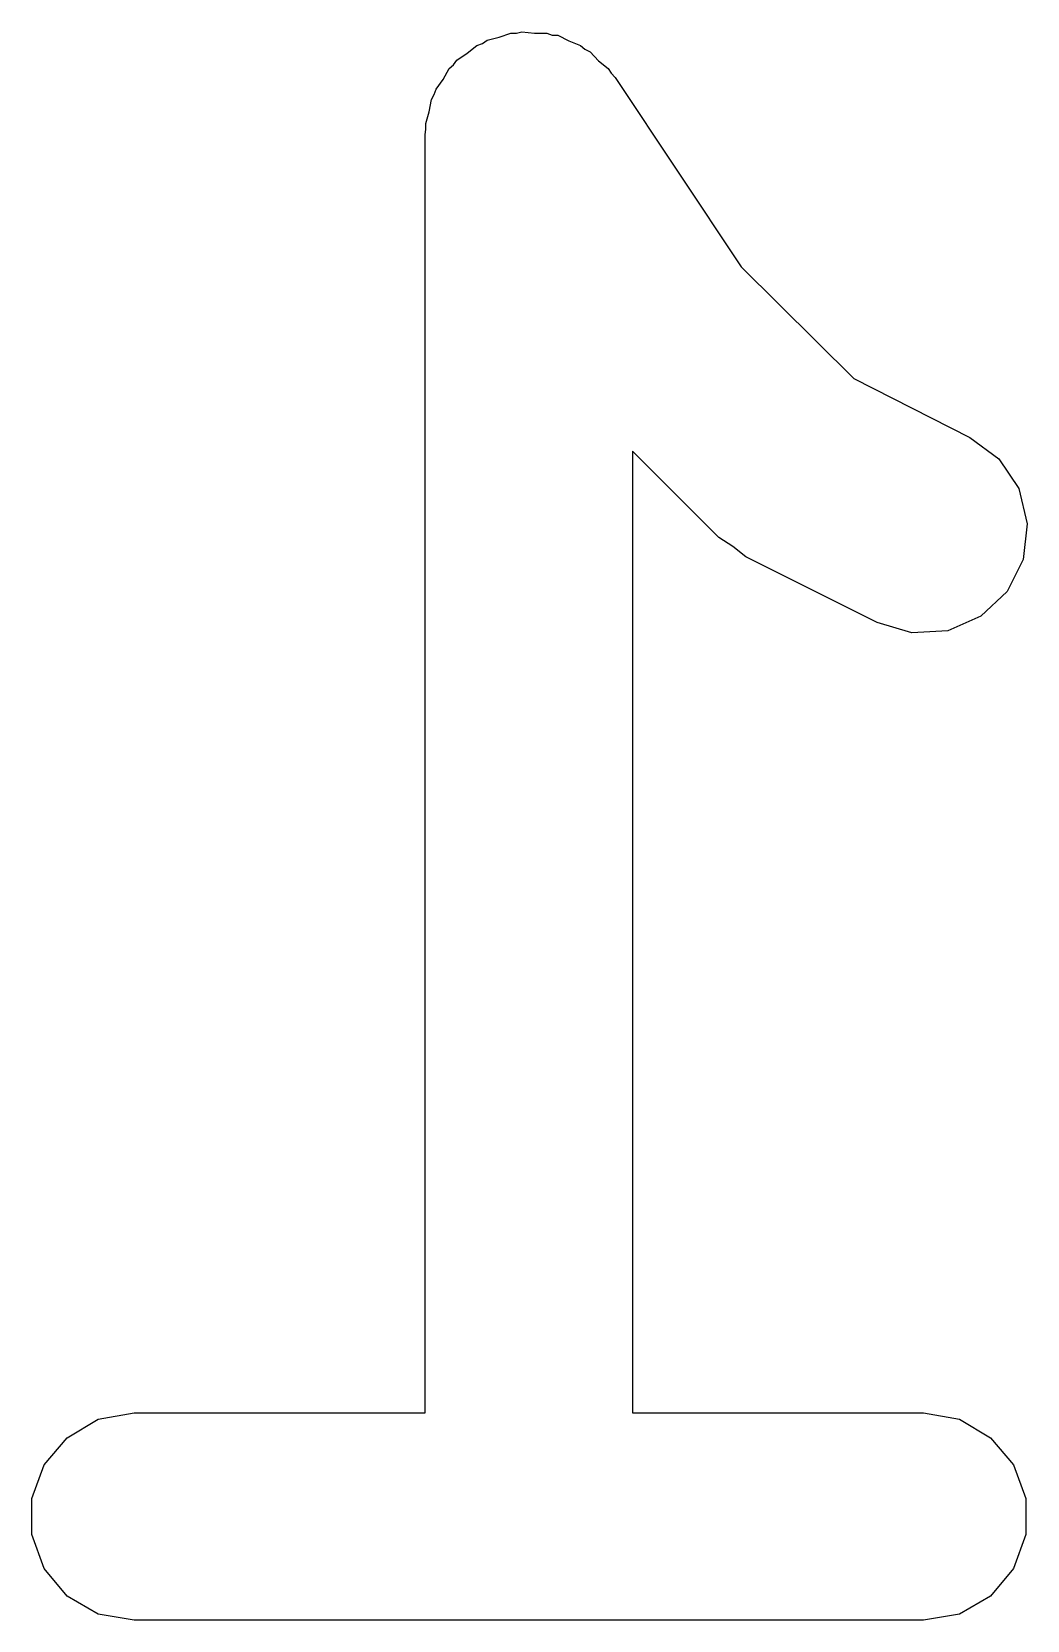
# Model space of a CAD drawing. Extents: x 93.7 to 160.2, y -161.6 to -97.7.
# Drawn here: x 119.254 to 120.694, y -126.04 to -123.741 of the extents above; entities that cross this region are included whole.
import ezdxf

# ---------------------------------------------------------------- set-up
doc = ezdxf.new("R2010")
doc.units = 0
doc.header["$MEASUREMENT"] = 0
doc.layers.add('BLACK', color=7, linetype='CONTINUOUS')

msp = doc.modelspace()

# ---------------------------------------------------------------- linework, layer by layer
at = {"layer": 'Black'}
for p, q in [((119.906, -123.758), (119.913, -123.753)), ((119.913, -123.753), (119.93, -123.749)), ((119.93, -123.749), (119.947, -123.743)), ((119.947, -123.743), (119.955, -123.743)), ((119.955, -123.743), (119.963, -123.741)), ((119.963, -123.741), (119.981, -123.743)), ((119.981, -123.743), (119.999, -123.743)), ((119.999, -123.743), (120.007, -123.746)), ((120.007, -123.746), (120.015, -123.746)), ((120.015, -123.746), (120.031, -123.754)), ((120.031, -123.754), (120.048, -123.761)), ((119.869, -123.782), (119.884, -123.772)), ((119.884, -123.772), (119.898, -123.761)), ((119.898, -123.761), (119.906, -123.758)), ((120.048, -123.761), (120.054, -123.766)), ((120.054, -123.766), (120.062, -123.77)), ((120.062, -123.77), (120.074, -123.783)), ((119.849, -123.81), (119.858, -123.794)), ((119.858, -123.794), (119.864, -123.789)), ((119.864, -123.789), (119.869, -123.782)), ((120.074, -123.783), (120.088, -123.794)), ((120.088, -123.794), (120.092, -123.801)), ((120.092, -123.801), (120.098, -123.807)), ((119.836, -123.832), (119.839, -123.824)), ((119.839, -123.824), (119.849, -123.81)), ((120.098, -123.807), (120.28, -124.081)), ((119.829, -123.857), (119.832, -123.839)), ((119.832, -123.839), (119.836, -123.832)), ((119.824, -123.874), (119.829, -123.857)), ((119.823, -123.89), (119.824, -123.882)), ((119.823, -125.74), (119.823, -123.89)), ((119.824, -123.882), (119.824, -123.874)), ((120.28, -124.081), (120.443, -124.243)), ((120.443, -124.243), (120.611, -124.328)), ((120.611, -124.328), (120.653, -124.359)), ((120.248, -124.473), (120.123, -124.348)), ((120.123, -124.348), (120.123, -125.74)), ((120.653, -124.359), (120.682, -124.402)), ((120.682, -124.402), (120.694, -124.453)), ((120.694, -124.453), (120.688, -124.505)), ((120.268, -124.486), (120.248, -124.473)), ((120.287, -124.501), (120.268, -124.486)), ((120.477, -124.596), (120.287, -124.501)), ((120.688, -124.505), (120.665, -124.551)), ((120.665, -124.551), (120.627, -124.587)), ((120.527, -124.611), (120.477, -124.596)), ((120.627, -124.587), (120.579, -124.608)), ((120.579, -124.608), (120.527, -124.611)), ((119.305, -125.776), (119.35, -125.749)), ((119.35, -125.749), (119.402, -125.74)), ((119.402, -125.74), (119.823, -125.74)), ((120.123, -125.74), (120.544, -125.74)), ((120.544, -125.74), (120.596, -125.749)), ((120.596, -125.749), (120.641, -125.776)), ((119.272, -125.815), (119.305, -125.776)), ((120.641, -125.776), (120.674, -125.815)), ((119.254, -125.864), (119.272, -125.815)), ((120.674, -125.815), (120.692, -125.864)), ((119.254, -125.916), (119.254, -125.864)), ((120.692, -125.864), (120.692, -125.916)), ((119.272, -125.965), (119.254, -125.916)), ((120.692, -125.916), (120.674, -125.965)), ((119.305, -126.005), (119.272, -125.965)), ((120.674, -125.965), (120.641, -126.005)), ((119.35, -126.031), (119.305, -126.005)), ((120.641, -126.005), (120.596, -126.031)), ((119.402, -126.04), (119.35, -126.031)), ((120.596, -126.031), (120.544, -126.04)), ((120.544, -126.04), (119.402, -126.04))]:
    msp.add_line(p, q, dxfattribs=at)

doc.saveas('drawing.dxf')
